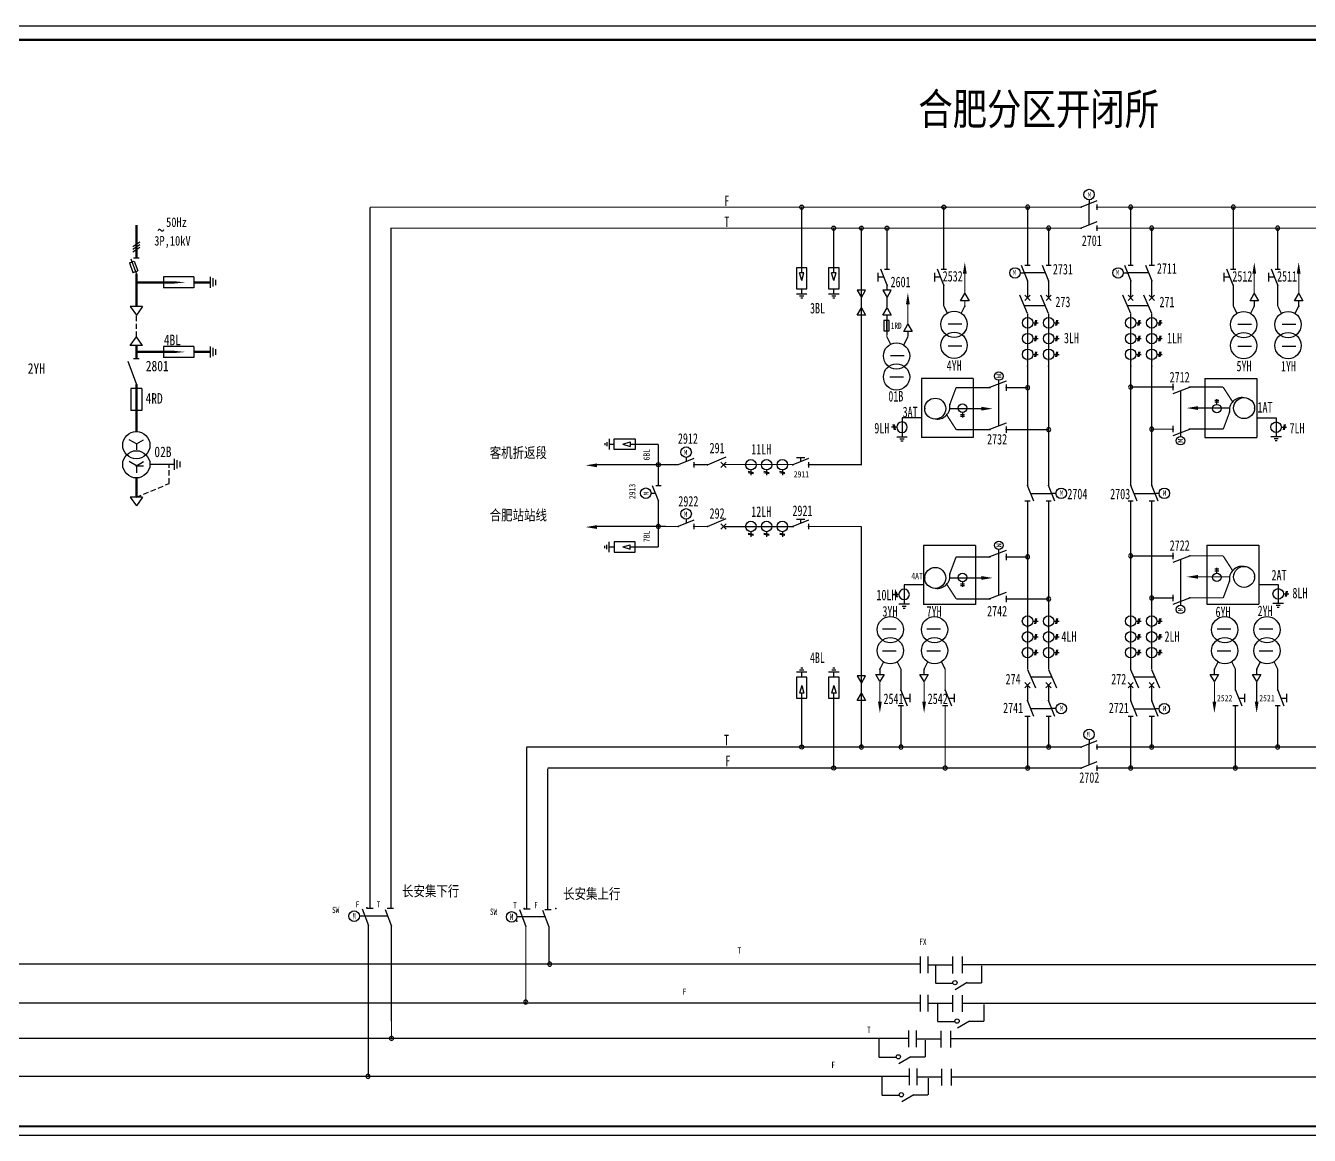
# Model space of a CAD drawing. Header units: millimetres. Extents: x 10667 to 23854, y -3427 to -2899.
# Drawn here: x 22697 to 23308, y -3427 to -2899 of the extents above; entities that cross this region are included whole.
import ezdxf
from ezdxf.enums import TextEntityAlignment as Align

# ---------------------------------------------------------------- set-up
doc = ezdxf.new("R2010")
doc.units = ezdxf.units.MM
doc.header["$LTSCALE"] = 10
doc.linetypes.add('DASHED', pattern=[11, 5, 0.5, 5, 0.5])
doc.linetypes.add('DASHED2', pattern=[0.375, 0.25, -0.125])
for name, color, linetype in [('3', 3, 'Continuous'), ('4', 1, 'Continuous'), ('BBLOCK', 2, 'DASHED'), ('BLOCK', 3, 'Continuous'), ('BOX', 7, 'Continuous'), ('DLINE', 1, 'Continuous'), ('PLINE', 1, 'Continuous'), ('TEXT', 2, 'Continuous'), ('设    备', 3, 'Continuous'), ('设备编号', 2, 'Continuous'), ('连 接 线', 1, 'Continuous')]:
    doc.layers.add(name, color=color, linetype=linetype)
doc.layers.add('5', color=5, linetype='Continuous', lineweight=50)
doc.styles.add('HZ', font='SimSun.ttf', dxfattribs={"width": 0.7})
doc.styles.add('JH1', font='NSimSun.ttf', dxfattribs={"width": 0.8})
doc.styles.add('ROMNAS', font='NSimSun.ttf', dxfattribs={"width": 0.7})

# ---------------------------------------------------------------- blocks, each defined once
blk = doc.blocks.new('$JT')
at = {"color": 3}
blk.add_lwpolyline([(0, 0, 1.8, 0, 0), (0, 5.41, 0, 0, 0)], format="xyseb", dxfattribs=at)
blk = doc.blocks.new('$$POINT', base_point=(176.43, 371.44))
blk.add_point((176.43, 371.44))
blk = doc.blocks.new('$$DD', base_point=(181.79, 368.35))
at = {"layer": 'BLOCK', "color": 2}
blk.add_circle((181.79, 368.35), 0.971, dxfattribs=at)
at = {"xscale": 1.428571, "yscale": 1.428571, "zscale": 1.428571}
for rotation in [270, 180, 90]:
    blk.add_blockref('$$POINT', (181.79, 368.35), dxfattribs=dict(at, rotation=rotation))
blk.add_blockref('$$POINT', (181.79, 368.35), dxfattribs=at)
blk = doc.blocks.new('$BLQX')
for p, q in [((-2.5, -10), (-2.5, 0)), ((-2.5, 0), (2.5, 0)), ((2.5, 0), (2.5, -10)), ((0, -6), (-1.08, -2.46)), ((-1.07, -2.5), (1.08, -2.5)), ((0, -6), (1.08, -2.46)), ((2.5, -10), (-2.5, -10)), ((-2.5, -12.5), (2.5, -12.5)), ((-1, -13.5), (1, -13.5)), ((-0.5, -14.5), (0.5, -14.5))]:
    blk.add_line(p, q)
at = {"layer": 'DLINE', "const_width": 0.6}
for points in [[(0, -2.5), (0, 0)], [(0, -10), (0, -12.5)]]:
    blk.add_lwpolyline(points, dxfattribs=at)
at = {"style": 'HZ', "width": 0.76}
blk.add_attdef('序号', (3.86, -10.33), '', height=4, dxfattribs=at)
at = {"style": 'HZ', "width": 0.76, "flags": 1}
for tag, p in [('符号', (3.73, -14.77)), ('名称', (3.73, -19.07)), ('规格', (3.73, -27.66)), ('型号', (3.73, -23.36)), ('单位', (3.73, -32.1)), ('数量', (3.99, -36.53))]:
    blk.add_attdef(tag, p, '', height=4, dxfattribs=at)
blk = doc.blocks.new('$$LHX')
for p, q in [((3.79, 1.25), (3.29, -1.25)), ((4.29, 1.25), (3.79, -1.25)), ((2.5, 0), (5, 0))]:
    blk.add_line(p, q)
blk.add_circle((0, 0), 2.5)
blk = doc.blocks.new('$55DGKXX')
for p, q in [((-2, -3.75), (-5, 3.75)), ((-3.5, 0), (6.5, 0)), ((8, -3.75), (5, 3.75)), ((8.5, 0), (6.5, 0)), ((-3.75, -3.75), (-6.25, -3.75)), ((6.25, -3.75), (3.75, -3.75))]:
    blk.add_line(p, q)
blk.add_circle((11, 0), 2.5)
for p in [(-5, 3.75), (5, 3.75), (-5, -3.75), (5, -3.75)]:
    blk.add_point(p)
at = {"style": 'HZ', "width": 0.76}
blk.add_attdef('序号', (-10.37, -3.77), '', height=4, dxfattribs=at)
at = {"style": 'HZ', "width": 0.76, "flags": 1}
for tag, p in [('符号', (-10.5, -8.21)), ('名称', (-10.5, -12.51)), ('规格', (-10.5, -21.1)), ('型号', (-10.5, -16.8)), ('单位', (-10.5, -25.54)), ('数量', (-10.24, -29.97))]:
    blk.add_attdef(tag, p, '', height=4, dxfattribs=at)
at = {"layer": 'TEXT', "style": 'HZ', "width": 0.76}
blk.add_text('M', height=2.5, dxfattribs=at).set_placement((10.37, -1.12))
blk = doc.blocks.new('$ZOBYQX')
blk.add_circle((0, 0), 5)
blk.add_arc((-1, 1), 6, 350.53768, 99.46232)
for p in [(-1.99, 6.92), (0, -5)]:
    blk.add_point(p)
at = {"style": 'HZ', "width": 0.76}
blk.add_attdef('序号', (5.33, -2.35), '', height=4, dxfattribs=at)
at = {"style": 'HZ', "width": 0.76, "flags": 1}
for tag, p in [('符号', (5.21, -6.8)), ('名称', (5.21, -11.09)), ('型号', (5.21, -15.39)), ('规格', (5.21, -19.68)), ('单位', (5.21, -24.12)), ('数量', (5.46, -28.55))]:
    blk.add_attdef(tag, p, '', height=4, dxfattribs=at)
blk = doc.blocks.new('$RDQX')
for p, q in [((-1.25, 2.5), (1.25, 2.5)), ((-1.25, -2.5), (-1.25, 2.5)), ((1.25, 2.5), (1.25, -2.5)), ((1.25, -2.5), (-1.25, -2.5))]:
    blk.add_line(p, q)
at = {"layer": 'DLINE', "const_width": 0.6}
blk.add_lwpolyline([(0, 2.5), (0, -2.5)], dxfattribs=at)
at = {"layer": 'DLINE'}
for p in [(0, 2.5), (0, -2.5)]:
    blk.add_point(p, dxfattribs=at)
at = {"style": 'HZ', "width": 0.76}
blk.add_attdef('序号', (1.71, -2.68), '', height=4, dxfattribs=at)
at = {"style": 'HZ', "width": 0.76, "flags": 1}
for tag, p in [('符号', (1.59, -7.12)), ('名称', (1.59, -11.42)), ('型号', (1.59, -15.71)), ('规格', (1.59, -20.01)), ('单位', (1.59, -24.45)), ('数量', (1.84, -28.88))]:
    blk.add_attdef(tag, p, '', height=4, dxfattribs=at)

msp = doc.modelspace()

# ---------------------------------------------------------------- linework, layer by layer
for p, q in [((22747.81, -3003.86), (22751.01, -3001.62)), ((22747.81, -3005.16), (22751.01, -3002.92)), ((22747.81, -3006.46), (22751.01, -3004.22)), ((22746.15, -3011.65), (22748.44, -3010.81)), ((22746.74, -3009.71), (22749.41, -3017.04)), ((22748.11, -3009.24), (22750.71, -3009.24)), ((22748.44, -3010.81), (22750.11, -3015.4)), ((22746.15, -3011.65), (22747.82, -3016.24)), ((22747.82, -3016.24), (22750.11, -3015.4)), ((23102.36, -3020.46), (23102.36, -3016.46)), ((23106.61, -3022.21), (23103.61, -3014.71)), ((23105.36, -3014.71), (23107.86, -3014.71)), ((23129.37, -3020.46), (23129.37, -3016.46)), ((23133.62, -3022.21), (23130.62, -3014.71)), ((23132.37, -3014.71), (23134.87, -3014.71)), ((23170.01, -3016.43), (23172.01, -3016.43)), ((23170.51, -3012.68), (23173.51, -3020.18)), ((23182.01, -3016.43), (23172.01, -3016.43)), ((23172.26, -3012.68), (23174.76, -3012.68)), ((23180.51, -3012.68), (23183.51, -3020.18)), ((23182.26, -3012.68), (23184.76, -3012.68)), ((23219.06, -3016.43), (23221.06, -3016.43)), ((23219.56, -3012.68), (23222.56, -3020.18)), ((23231.06, -3016.43), (23221.06, -3016.43)), ((23221.31, -3012.68), (23223.81, -3012.68)), ((23229.56, -3012.68), (23232.56, -3020.18)), ((23231.31, -3012.68), (23233.81, -3012.68)), ((23267.11, -3020.46), (23267.11, -3016.46)), ((23271.36, -3022.21), (23268.36, -3014.71)), ((23270.11, -3014.71), (23272.61, -3014.71)), ((23288.24, -3020.46), (23288.24, -3016.46)), ((23292.5, -3022.21), (23289.5, -3014.71)), ((23291.25, -3014.71), (23293.75, -3014.71)), ((22776.71, -3018.34), (22762.41, -3018.34)), ((22762.41, -3018.34), (22762.41, -3023.54)), ((22776.71, -3018.34), (22776.71, -3023.54)), ((22784.51, -3018.34), (22784.51, -3023.54)), ((22785.81, -3018.99), (22785.81, -3022.89)), ((22787.11, -3019.64), (22787.11, -3022.24)), ((23105.11, -3018.46), (23102.36, -3018.46)), ((23132.12, -3018.46), (23129.37, -3018.46)), ((23269.86, -3018.46), (23267.11, -3018.46)), ((23291, -3018.46), (23288.24, -3018.46)), ((22776.71, -3023.54), (22762.41, -3023.54)), ((23173.51, -3035.74), (23169.76, -3026.99)), ((23172.26, -3026.99), (23174.76, -3029.49)), ((23174.76, -3026.99), (23172.26, -3029.49)), ((23183.51, -3035.74), (23179.76, -3026.99)), ((23184.76, -3026.99), (23182.26, -3029.49)), ((23182.26, -3026.99), (23184.76, -3029.49)), ((23222.56, -3035.74), (23218.81, -3026.99)), ((23223.81, -3026.99), (23221.31, -3029.49)), ((23221.31, -3026.99), (23223.81, -3029.49)), ((23232.56, -3035.74), (23228.81, -3026.99)), ((23231.31, -3026.99), (23233.81, -3029.49)), ((23233.81, -3026.99), (23231.31, -3029.49)), ((22752.32, -3032.36), (22746.5, -3032.36)), ((22746.5, -3032.36), (22749.41, -3036.52)), ((22752.32, -3032.36), (22749.41, -3036.52)), ((22746.5, -3050.99), (22749.41, -3046.83)), ((22752.32, -3050.99), (22749.41, -3046.83)), ((22752.32, -3050.99), (22746.5, -3050.99)), ((22762.41, -3051.44), (22762.41, -3056.64)), ((22776.71, -3051.44), (22762.41, -3051.44)), ((22776.71, -3051.44), (22776.71, -3056.64)), ((22784.51, -3051.44), (22784.51, -3056.64)), ((22785.81, -3052.09), (22785.81, -3055.99)), ((22787.11, -3052.74), (22787.11, -3055.34)), ((22745.4, -3058.46), (22749.41, -3069.48)), ((22748.11, -3057.09), (22750.71, -3057.09)), ((22776.71, -3056.64), (22762.41, -3056.64)), ((22746.81, -3071.49), (22746.81, -3081.89)), ((22752.01, -3071.49), (22746.81, -3071.49)), ((22752.01, -3071.49), (22752.01, -3081.89)), ((23262.53, -3076.97), (23264.53, -3076.97)), ((23264.53, -3077.97), (23262.53, -3077.97)), ((23263.59, -3079.03), (23263.59, -3076.51)), ((22752.01, -3081.89), (22746.81, -3081.89)), ((23141.54, -3083.8), (23143.54, -3083.8)), ((23142.48, -3082.74), (23142.48, -3085.26)), ((23143.54, -3084.8), (23141.54, -3084.8)), ((22749.41, -3097.77), (22746.03, -3095.82)), ((22749.41, -3097.77), (22752.79, -3095.82)), ((23111.24, -3094.38), (23116.24, -3094.38)), ((23112.74, -3095.38), (23114.74, -3095.38)), ((23113.24, -3096.38), (23114.24, -3096.38)), ((23294.25, -3094.38), (23289.25, -3094.38)), ((23292.75, -3095.38), (23290.75, -3095.38)), ((23292.25, -3096.38), (23291.25, -3096.38)), ((22749.41, -3097.77), (22749.41, -3100.58)), ((22749.41, -3108.17), (22746.03, -3106.22)), ((22749.41, -3108.17), (22752.79, -3106.22)), ((22749.41, -3108.17), (22749.41, -3111.54)), ((22749.41, -3108.17), (22752.78, -3108.17)), ((22767.61, -3107.52), (22755.91, -3107.52)), ((22767.61, -3110.12), (22767.61, -3104.92)), ((22768.91, -3109.47), (22768.91, -3105.57)), ((22770.21, -3108.82), (22770.21, -3106.22)), ((23014.76, -3104.71), (23007.26, -3107.71)), ((23011.01, -3104.21), (23011.01, -3106.21)), ((23014.76, -3106.46), (23014.76, -3108.96)), ((23021.25, -3107.71), (23030, -3103.96)), ((23030, -3108.96), (23027.5, -3106.46)), ((23030, -3106.46), (23027.5, -3108.96)), ((23069.31, -3104.71), (23061.81, -3107.71)), ((23069.31, -3106.46), (23069.31, -3108.96)), ((22994.84, -3117.53), (22997.84, -3125.03)), ((22996.59, -3117.53), (22999.09, -3117.53)), ((22746.5, -3123.12), (22749.41, -3127.28)), ((22752.32, -3123.12), (22746.5, -3123.12)), ((22752.32, -3123.12), (22749.41, -3127.28)), ((22994.34, -3121.28), (22996.34, -3121.28)), ((23021.25, -3137.09), (23030, -3133.34)), ((23014.76, -3134.09), (23007.26, -3137.09)), ((23011.01, -3133.59), (23011.01, -3135.59)), ((23014.76, -3135.84), (23014.76, -3138.34)), ((23030, -3135.84), (23027.5, -3138.34)), ((23030, -3138.34), (23027.5, -3135.84)), ((23069.31, -3134.09), (23061.81, -3137.09)), ((23069.31, -3135.84), (23069.31, -3138.34)), ((23262.53, -3157.29), (23264.53, -3157.29)), ((23263.59, -3159.35), (23263.59, -3156.83)), ((23142.48, -3163.3), (23142.48, -3165.82)), ((23264.53, -3158.29), (23262.53, -3158.29)), ((23141.54, -3164.36), (23143.54, -3164.36)), ((23143.54, -3165.36), (23141.54, -3165.36)), ((23112.24, -3173.94), (23117.24, -3173.94)), ((23113.74, -3174.94), (23115.74, -3174.94)), ((23114.24, -3175.94), (23115.24, -3175.94)), ((23295.25, -3173.7), (23290.25, -3173.7)), ((23293.75, -3174.7), (23291.75, -3174.7)), ((23293.25, -3175.7), (23292.25, -3175.7)), ((23173.49, -3205.08), (23177.24, -3213.83)), ((23183.49, -3205.08), (23187.24, -3213.83)), ((23222.53, -3205.1), (23226.28, -3213.85)), ((23232.53, -3205.1), (23236.28, -3213.85)), ((23174.74, -3213.83), (23172.24, -3211.33)), ((23172.24, -3213.83), (23174.74, -3211.33)), ((23182.24, -3213.83), (23184.74, -3211.33)), ((23184.74, -3213.83), (23182.24, -3211.33)), ((23221.28, -3213.85), (23223.78, -3211.35)), ((23223.78, -3213.85), (23221.28, -3211.35)), ((23233.78, -3213.85), (23231.28, -3211.35)), ((23231.28, -3213.85), (23233.78, -3211.35)), ((23113.22, -3214.97), (23116.22, -3222.47)), ((23114.72, -3218.72), (23117.48, -3218.72)), ((23117.48, -3216.72), (23117.48, -3220.72)), ((23134.26, -3214.97), (23137.26, -3222.47)), ((23135.76, -3218.72), (23138.51, -3218.72)), ((23138.51, -3216.72), (23138.51, -3220.72)), ((23272.39, -3214.97), (23275.39, -3222.47)), ((23273.89, -3218.72), (23276.65, -3218.72)), ((23276.65, -3216.72), (23276.65, -3220.72)), ((23292.5, -3214.97), (23295.5, -3222.47)), ((23294, -3218.72), (23296.75, -3218.72)), ((23296.75, -3216.72), (23296.75, -3220.72)), ((23114.47, -3222.47), (23111.97, -3222.47)), ((23135.51, -3222.47), (23133.01, -3222.47)), ((23273.64, -3222.47), (23271.14, -3222.47)), ((23293.75, -3222.47), (23291.25, -3222.47))]:
    msp.add_line(p, q)
at = {"color": 5, "linetype": 'DASHED2'}
msp.add_line((22749.41, -3046.83), (22749.41, -3036.52), dxfattribs=at)
at = {"color": 3}
for p, q in [((23159.82, -3089.32), (23159.82, -3067.5)), ((23246.24, -3072.46), (23246.24, -3094.27)), ((23159.82, -3169.87), (23159.82, -3148.06)), ((23246.24, -3152.77), (23246.24, -3174.58))]:
    msp.add_line(p, q, dxfattribs=at)
at = {"color": 7, "linetype": 'DASHED2'}
for p, q in [((22765.01, -3116.62), (22765.01, -3107.52)), ((22749.41, -3123.12), (22765.01, -3116.62))]:
    msp.add_line(p, q, dxfattribs=at)
for points in [[(22749.41, -3000.14, 0, 1.04, 0), (22749.41, -2996.24, 1.04, 1.04, 0)], [(22772.81, -3020.94, 0, 1.04, 0), (22767.61, -3020.94, 1.04, 1.04, 0)], [(22772.81, -3054.04, 0, 1.04, 0), (22767.61, -3054.04, 1.04, 1.04, 0)]]:
    msp.add_lwpolyline(points, format="xyseb")
at = {"const_width": 0.52}
for points in [[(22749.67, -3020.94, 1), (22749.15, -3020.94, 1)], [(22749.67, -3054.04, 1), (22749.15, -3054.04, 1)], [(22749.15, -3108.17, 1), (22749.67, -3108.17, 1)]]:
    msp.add_lwpolyline(points, format="xyb", close=True, dxfattribs=at)
at = {"color": 1, "const_width": 0.6}
for points in [[(23136.47, -3079.03), (23139.47, -3071.03)], [(23271.07, -3077.79), (23266.54, -3070.77)], [(23135, -3083.98), (23139.52, -3091)], [(23151.45, -3081.03), (23136.3, -3081.03)], [(23254.61, -3080.74), (23269.77, -3080.74)], [(23269.6, -3082.74), (23266.6, -3090.74)], [(23136.47, -3159.59), (23139.47, -3151.59)], [(23271.07, -3158.11), (23266.54, -3151.09)], [(23151.45, -3161.59), (23136.3, -3161.59)], [(23254.61, -3161.06), (23269.77, -3161.06)], [(23269.6, -3163.06), (23266.6, -3171.06)], [(23135, -3164.54), (23139.52, -3171.56)]]:
    msp.add_lwpolyline(points, dxfattribs=at)
at = {"color": 7}
for points in [[(23151.45, -3081.03, 1.8, 0, 0), (23156.86, -3081.03, 0, 0, 0)], [(23254.61, -3080.74, 1.8, 0, 0), (23249.2, -3080.74, 0, 0, 0)], [(23151.45, -3161.59, 1.8, 0, 0), (23156.86, -3161.59, 0, 0, 0)], [(23254.61, -3161.06, 1.8, 0, 0), (23249.2, -3161.06, 0, 0, 0)]]:
    msp.add_lwpolyline(points, format="xyseb", dxfattribs=at)
for centre, radius in [((23167.51, -3016.43), 2.5), ((23216.56, -3016.43), 2.5), ((23142.54, -3080.8), 2), ((23263.53, -3080.97), 2), ((22749.41, -3098.42), 6.5), ((22749.41, -3107.52), 6.5), ((23011.01, -3101.71), 2.5), ((22991.84, -3121.28), 2.5), ((23011.01, -3131.09), 2.5), ((23142.54, -3161.36), 2), ((23263.53, -3161.29), 2)]:
    msp.add_circle(centre, radius)
for p in [(23106.61, -3014.71), (23133.62, -3014.71), (23173.51, -3012.68), (23183.51, -3012.68), (23222.56, -3012.68), (23232.56, -3012.68), (23271.36, -3014.71), (23292.5, -3014.71), (23106.61, -3022.21), (23133.62, -3022.21), (23173.51, -3020.18), (23183.51, -3020.18), (23222.56, -3020.18), (23232.56, -3020.18), (23271.36, -3022.21), (23292.5, -3022.21), (23173.51, -3058.24), (23183.51, -3058.24), (23222.56, -3058.24), (23232.56, -3058.24), (23173.51, -3060.74), (23183.51, -3060.74), (23222.56, -3060.74), (23232.56, -3060.74), (23014.76, -3107.71), (23021.25, -3107.71), (23028.75, -3107.71), (23061.81, -3107.71), (23069.31, -3107.71), (22997.84, -3117.53), (23007.26, -3137.09), (23014.76, -3137.09), (23021.25, -3137.09), (23028.75, -3137.09), (23061.81, -3137.09), (23069.31, -3137.09), (23173.49, -3185.08), (23183.49, -3185.08), (23222.53, -3185.1), (23232.53, -3185.1), (23173.49, -3192.58), (23183.49, -3192.58), (23222.53, -3192.6), (23232.53, -3192.6), (23113.22, -3214.97), (23134.26, -3214.97), (23272.39, -3214.97), (23292.5, -3214.97), (23113.22, -3222.47), (23134.26, -3222.47), (23272.39, -3222.47), (23292.5, -3222.47)]:
    msp.add_point(p)
at = {"color": 4}
for p in [(23155.32, -3071), (23163.32, -3071), (23242.74, -3070.77), (23250.74, -3070.77), (23155.32, -3091), (23163.32, -3091), (23242.74, -3090.77), (23155.32, -3151.56), (23163.32, -3151.56), (23242.74, -3151.08), (23250.74, -3151.08), (23155.32, -3171.56), (23163.32, -3171.56), (23242.74, -3171.08), (23250.74, -3171.08)]:
    msp.add_point(p, dxfattribs=at)
at = {"layer": '4', "color": 5}
for p, q in [((22598.15, -3345.15), (22913.24, -3345.15)), ((22807.34, -3345.16), (23122.43, -3345.16)), ((22602.6, -3363.76), (22907.99, -3363.76)), ((22811.79, -3363.76), (23122.31, -3363.76)), ((21861.12, -3380.62), (22947.45, -3380.62)), ((22843.69, -3380.64), (23116.55, -3380.64)), ((22600.76, -3398.71), (22907.75, -3398.71)), ((22809.95, -3398.71), (23116.94, -3398.71))]:
    msp.add_line(p, q, dxfattribs=at)
at = {"layer": '4', "color": 3}
for p, q in [((23122.43, -3341.75), (23122.43, -3349.67)), ((23126.09, -3341.72), (23126.09, -3349.63)), ((23126.09, -3345.66), (23137.57, -3345.66)), ((23129.61, -3345.87), (23129.61, -3354.28)), ((23137.81, -3341.77), (23137.81, -3349.78)), ((23142.41, -3341.79), (23142.41, -3349.71)), ((23151.61, -3346.23), (23151.61, -3354.22)), ((23129.61, -3354.36), (23137.9, -3354.36)), ((23144.79, -3354.16), (23139.1, -3357.57)), ((23144.77, -3354.23), (23151.6, -3354.23)), ((23122.39, -3360.04), (23122.39, -3367.96)), ((23126.05, -3360.01), (23126.05, -3367.93)), ((23126.05, -3363.95), (23137.53, -3363.95)), ((23130.66, -3364.16), (23130.66, -3372.57)), ((23137.77, -3360.06), (23137.77, -3368.07)), ((23142.37, -3360.09), (23142.37, -3368.01)), ((23152.66, -3364.52), (23152.66, -3372.52)), ((23116.76, -3377.02), (23116.76, -3384.94)), ((23120.43, -3376.99), (23120.43, -3384.91)), ((23130.66, -3372.65), (23138.95, -3372.65)), ((23132.14, -3377.05), (23132.14, -3385.06)), ((23136.75, -3377.07), (23136.75, -3384.99)), ((23145.84, -3372.45), (23140.14, -3375.86)), ((23145.81, -3372.52), (23152.65, -3372.52)), ((23102.72, -3381.15), (23102.72, -3389.55)), ((23120.43, -3380.94), (23131.9, -3380.94)), ((23124.72, -3381.51), (23124.72, -3389.5)), ((23102.72, -3389.64), (23111.01, -3389.64)), ((23117.9, -3389.43), (23112.21, -3392.85)), ((23117.87, -3389.51), (23124.71, -3389.51)), ((23117.2, -3395.1), (23117.2, -3403.02)), ((23120.86, -3395.07), (23120.86, -3402.99)), ((23132.57, -3395.12), (23132.57, -3403.13)), ((23137.18, -3395.15), (23137.18, -3403.07)), ((23104.11, -3399.22), (23104.11, -3407.63)), ((23120.86, -3399.01), (23132.34, -3399.01)), ((23126.11, -3399.58), (23126.11, -3407.58)), ((23104.11, -3407.71), (23112.4, -3407.71)), ((23119.29, -3407.51), (23113.6, -3410.92)), ((23119.26, -3407.58), (23126.1, -3407.58))]:
    msp.add_line(p, q, dxfattribs=at)
at = {"layer": '4', "color": 2}
msp.add_lwpolyline([(10666.54, -2898.77), (23853.86, -2898.77), (23853.86, -3426.84), (10666.54, -3426.84)], close=True, dxfattribs=at)
at = {"layer": '5'}
for p, q in [((22749.41, -3009.24), (22749.41, -2993.64)), ((22749.41, -3032.36), (22749.41, -3017.04)), ((22767.61, -3020.94), (22749.41, -3020.94)), ((22784.51, -3020.94), (22776.71, -3020.94)), ((22749.41, -3057.09), (22749.41, -3050.99)), ((22767.61, -3054.04), (22749.41, -3054.04)), ((22784.51, -3054.04), (22776.71, -3054.04)), ((22749.41, -3091.92), (22749.41, -3069.48)), ((22749.41, -3123.12), (22749.41, -3114.02))]:
    msp.add_line(p, q, dxfattribs=at)
at = {"layer": 'BBLOCK', "linetype": 'Continuous'}
for p, q in [((23171.9, -3031.99), (23181.9, -3031.99)), ((23220.95, -3031.99), (23230.95, -3031.99)), ((23185.1, -3208.83), (23175.1, -3208.83)), ((23234.13, -3208.85), (23224.13, -3208.85))]:
    msp.add_line(p, q, dxfattribs=at)
at = {"layer": 'BLOCK'}
for p, q in [((23206.49, -2982.13), (23198.99, -2985.13)), ((23202.74, -2981.63), (23202.74, -2983.63)), ((23202.74, -2993.63), (23202.74, -2983.63)), ((23206.49, -2983.88), (23206.49, -2986.38)), ((23206.49, -2992.13), (23198.99, -2995.13)), ((23206.49, -2993.88), (23206.49, -2996.38)), ((23135.66, -3040.65), (23142.16, -3040.65)), ((23273.46, -3040.82), (23279.96, -3040.82)), ((23294.6, -3040.82), (23301.1, -3040.82)), ((23135.66, -3051.15), (23142.16, -3051.15)), ((23273.46, -3051.32), (23279.96, -3051.32)), ((23294.6, -3051.32), (23301.1, -3051.32)), ((23108.29, -3055.75), (23114.79, -3055.75)), ((23107.89, -3065.95), (23114.39, -3065.95)), ((23163.32, -3068), (23155.32, -3071)), ((23163.32, -3069.5), (23163.32, -3072.5)), ((23242.74, -3072.27), (23242.74, -3069.27)), ((23242.74, -3073.77), (23250.74, -3070.77)), ((23163.32, -3088), (23155.32, -3091)), ((23163.32, -3089.5), (23163.32, -3092.5)), ((23242.74, -3092.27), (23242.74, -3089.27)), ((23242.74, -3093.77), (23250.74, -3090.77)), ((23163.32, -3148.56), (23155.32, -3151.56)), ((23163.32, -3150.06), (23163.32, -3153.06)), ((23242.74, -3152.58), (23242.74, -3149.58)), ((23242.74, -3154.08), (23250.74, -3151.08)), ((23163.32, -3168.56), (23155.32, -3171.56)), ((23242.74, -3172.58), (23242.74, -3169.58)), ((23163.32, -3170.06), (23163.32, -3173.06)), ((23242.74, -3174.08), (23250.74, -3171.08)), ((23111.03, -3185.89), (23104.53, -3185.89)), ((23132.07, -3185.89), (23125.57, -3185.89)), ((23270.15, -3185.91), (23263.65, -3185.91)), ((23290.25, -3185.91), (23283.75, -3185.91)), ((23111.03, -3196.39), (23104.53, -3196.39)), ((23132.07, -3196.39), (23125.57, -3196.39)), ((23270.15, -3196.41), (23263.65, -3196.41)), ((23290.25, -3196.41), (23283.75, -3196.41)), ((23206.49, -3239.05), (23198.99, -3242.05)), ((23202.74, -3238.55), (23202.74, -3240.55)), ((23202.74, -3250.55), (23202.74, -3240.55)), ((23206.49, -3240.8), (23206.49, -3243.3)), ((23206.49, -3249.05), (23198.99, -3252.05)), ((23206.49, -3250.8), (23206.49, -3253.3))]:
    msp.add_line(p, q, dxfattribs=at)
at = {"layer": 'BLOCK', "linetype": 'DASHED'}
for p, q in [((23147.65, -3066.63), (23122.99, -3066.63)), ((23122.99, -3066.63), (23122.99, -3094.67)), ((23147.65, -3066.63), (23147.65, -3094.67)), ((23257.83, -3066.63), (23282.5, -3066.63)), ((23257.83, -3066.63), (23257.83, -3094.67)), ((23282.5, -3066.63), (23282.5, -3094.67)), ((23147.65, -3094.67), (23122.99, -3094.67)), ((23257.83, -3094.67), (23282.5, -3094.67)), ((23148.65, -3146.19), (23123.99, -3146.19)), ((23123.99, -3146.19), (23123.99, -3174.23)), ((23148.65, -3146.19), (23148.65, -3174.23)), ((23258.83, -3145.95), (23283.5, -3145.95)), ((23258.83, -3145.95), (23258.83, -3173.99)), ((23283.5, -3145.95), (23283.5, -3173.99)), ((23148.65, -3174.23), (23123.99, -3174.23)), ((23258.83, -3173.99), (23283.5, -3173.99))]:
    msp.add_line(p, q, dxfattribs=at)
at = {"layer": 'BLOCK', "color": 5}
for p, q in [((23113.74, -3085.37), (23113.74, -3094.38)), ((23115.93, -3085.37), (23113.74, -3085.37)), ((23122.99, -3085.37), (23115.93, -3085.37)), ((23282.5, -3085.37), (23289.56, -3085.37)), ((23289.56, -3085.37), (23291.75, -3085.37)), ((23291.75, -3085.37), (23291.75, -3094.38)), ((23116.93, -3164.93), (23114.74, -3164.93)), ((23114.74, -3164.93), (23114.74, -3173.94)), ((23123.99, -3164.93), (23116.93, -3164.93)), ((23283.5, -3164.68), (23290.56, -3164.68)), ((23290.56, -3164.68), (23292.75, -3164.68)), ((23292.75, -3164.68), (23292.75, -3173.7))]:
    msp.add_line(p, q, dxfattribs=at)
at = {"layer": 'BLOCK'}
for centre, radius in [((23202.74, -2979.13), 2.5), ((23138.51, -3040.85), 6.25), ((23276.31, -3041.02), 6.25), ((23297.44, -3041.02), 6.25), ((23138.51, -3050.85), 6.25), ((23276.31, -3051.02), 6.25), ((23297.44, -3051.02), 6.25), ((23111.14, -3055.95), 6.25), ((23111.14, -3065.95), 6.25), ((23159.82, -3065.5), 2), ((23246.24, -3096.27), 2), ((23159.82, -3146.06), 2), ((23246.24, -3176.58), 2), ((23108.18, -3186.19), 6.25), ((23129.22, -3186.19), 6.25), ((23267.3, -3186.21), 6.25), ((23287.41, -3186.21), 6.25), ((23108.18, -3196.19), 6.25), ((23129.22, -3196.19), 6.25), ((23267.3, -3196.21), 6.25), ((23287.41, -3196.21), 6.25), ((23202.74, -3236.05), 2.5)]:
    msp.add_circle(centre, radius, dxfattribs=at)
at = {"layer": 'BLOCK', "color": 3}
for centre in [(23138.91, -3354.18), (23139.95, -3372.47), (23112.01, -3389.46), (23113.4, -3407.53)]:
    msp.add_circle(centre, 1, dxfattribs=at)
at = {"layer": 'BLOCK'}
for p in [(23198.99, -2985.13), (23206.49, -2985.13), (23198.99, -2995.13), (23206.49, -2995.13), (23198.99, -3242.05), (23206.49, -3242.05), (23198.99, -3252.05), (23206.49, -3252.05)]:
    msp.add_point(p, dxfattribs=at)
at = {"layer": 'BOX', "const_width": 1.05}
msp.add_lwpolyline([(10677.66, -2905.48), (23845.41, -2905.48), (23845.41, -3422.56), (10677.66, -3422.56)], close=True, dxfattribs=at)
at = {"layer": 'DLINE', "const_width": 0.6}
for points in [[(22860.55, -2985.25), (22860.55, -3318.66)], [(23198.99, -2985.13), (22860.6, -2985.13)], [(23066.02, -3013.96), (23066.02, -2985.13)], [(23133.62, -3014.71), (23133.62, -2985.13)], [(23173.51, -3012.68), (23173.51, -2985.13)], [(23250.59, -2985.13), (23206.49, -2985.13)], [(23222.56, -3012.68), (23222.56, -2985.13)], [(23528.38, -2985.13), (23250.59, -2985.13)], [(23271.36, -3014.71), (23271.36, -2985.13)], [(22870.55, -3249.04), (22870.55, -2994.94)], [(22870.64, -2995.13), (23154.48, -2995.13)], [(23081.27, -3013.96), (23081.27, -2995.13)], [(23106.61, -3014.71), (23106.61, -2995.13)], [(23154.48, -2995.13), (23198.99, -2995.13)], [(23183.51, -3012.68), (23183.51, -2995.13)], [(23206.49, -2995.13), (23232.56, -2995.13)], [(23250.59, -2995.13), (23232.52, -2995.13)], [(23232.56, -3012.68), (23232.56, -2995.13)], [(23518.44, -2995.13), (23250.59, -2995.13)], [(23292.5, -3014.71), (23292.5, -2995.13)], [(23133.62, -3032.21), (23133.62, -3022.21)], [(23173.51, -3028.24), (23173.51, -3020.18)], [(23183.51, -3020.18), (23183.51, -3028.24)], [(23222.56, -3028.24), (23222.56, -3020.18)], [(23232.56, -3020.18), (23232.56, -3028.24)], [(23271.36, -3032.21), (23271.36, -3022.21)], [(23292.5, -3032.21), (23292.5, -3022.21)], [(23173.51, -3035.74), (23173.51, -3117.59)], [(23183.51, -3035.74), (23183.51, -3117.59)], [(23222.56, -3035.74), (23222.56, -3117.59)], [(23232.56, -3035.74), (23232.56, -3117.59)], [(23106.53, -3046.79), (23106.61, -3036.48)], [(23155.87, -3071.03), (23139.47, -3071.03)], [(23143.67, -3071.03), (23139.63, -3071.03)], [(23163.32, -3071), (23173.51, -3071)], [(23242.74, -3070.77), (23222.56, -3070.77)], [(23250.2, -3070.74), (23263.1, -3070.74)], [(23262.4, -3070.74), (23266.44, -3070.74)], [(23242.74, -3090.77), (23232.56, -3090.77)], [(23250.2, -3090.74), (23266.6, -3090.74)], [(23262.4, -3090.74), (23266.44, -3090.74)], [(23143.67, -3091.03), (23139.63, -3091.03)], [(23155.87, -3091.03), (23142.97, -3091.03)], [(23163.32, -3091), (23183.51, -3091)], [(22986.84, -3097.94), (22997.84, -3097.94)], [(22997.84, -3107.7), (22997.84, -3097.94)], [(23007.26, -3107.71), (22967.49, -3107.67)], [(22997.84, -3107.7), (22997.84, -3117.53)], [(23021.25, -3107.71), (23014.76, -3107.71)], [(23062.13, -3107.61), (23029.23, -3107.61)], [(22997.84, -3125.03), (22997.82, -3137.08)], [(23173.51, -3125.09), (23173.51, -3205.12)], [(23183.51, -3125.09), (23183.51, -3205.12)], [(23222.56, -3125.09), (23222.56, -3205.18)], [(23232.56, -3125.09), (23232.53, -3205.11)], [(23007.26, -3137.09), (22967.49, -3137.06)], [(22997.82, -3137.08), (22997.82, -3146.85)], [(23021.25, -3137.09), (23014.76, -3137.09)], [(23062.33, -3137.16), (23029.42, -3137.16)], [(22986.83, -3146.85), (22997.82, -3146.85)], [(23155.87, -3151.59), (23139.47, -3151.59)], [(23143.67, -3151.59), (23139.63, -3151.59)], [(23163.32, -3151.56), (23173.51, -3151.56)], [(23242.74, -3151.08), (23222.56, -3151.08)], [(23250.2, -3151.06), (23263.1, -3151.06)], [(23262.4, -3151.06), (23266.44, -3151.06)], [(23143.67, -3171.59), (23139.63, -3171.59)], [(23155.87, -3171.59), (23142.97, -3171.59)], [(23163.32, -3171.56), (23183.51, -3171.56)], [(23242.74, -3171.08), (23232.56, -3171.08)], [(23250.2, -3171.06), (23266.6, -3171.06)], [(23262.4, -3171.06), (23266.44, -3171.06)], [(22870.55, -3318.76), (22870.55, -3204.33)], [(23113.22, -3204.97), (23113.22, -3214.97)], [(23134.26, -3204.97), (23134.26, -3214.97)], [(23272.39, -3204.97), (23272.39, -3214.97)], [(23292.5, -3204.97), (23292.5, -3214.97)], [(23173.51, -3212.56), (23173.51, -3219.98)], [(23183.51, -3212.56), (23183.51, -3219.98)], [(23222.56, -3212.56), (23222.56, -3220.09)], [(23232.53, -3212.59), (23232.53, -3220)], [(23066.02, -3218.81), (23066.02, -3242.05)], [(23081.27, -3218.81), (23081.27, -3252.05)], [(23113.22, -3222.47), (23113.22, -3242.05)], [(23134.26, -3222.47), (23134.26, -3252.05)], [(23272.39, -3222.47), (23272.39, -3252.05)], [(23292.5, -3222.47), (23292.5, -3242.05)], [(23173.51, -3227.48), (23173.51, -3252.05)], [(23183.51, -3227.48), (23183.51, -3242.05)], [(23222.56, -3227.5), (23222.56, -3252.05)], [(23232.52, -3227.5), (23232.52, -3242.05)], [(22935.04, -3242.05), (23104.57, -3242.05)], [(22935.12, -3242.14), (22935.12, -3319.03)], [(23104.57, -3242.05), (23198.99, -3242.05)], [(23206.49, -3242.05), (23232.56, -3242.05)], [(23250.59, -3242.05), (23232.52, -3242.05)], [(23461.82, -3242.05), (23250.59, -3242.05)], [(22945.12, -3319.25), (22945.12, -3252.36)], [(22945.15, -3252.05), (23198.99, -3252.05)], [(23250.59, -3252.05), (23206.49, -3252.05)], [(23451.34, -3252.05), (23250.59, -3252.05)]]:
    msp.add_lwpolyline(points, dxfattribs=at)
at = {"layer": 'DLINE', "color": 6, "const_width": 0.6}
for points in [[(23069.31, -3107.71), (23094.44, -3107.71), (23094.44, -2995.13)], [(23069.31, -3137.09), (23094.44, -3137.09)], [(23094.44, -3242.05), (23094.44, -3137.09)]]:
    msp.add_lwpolyline(points, dxfattribs=at)
at = {"layer": 'PLINE'}
for p, q in [((23142.48, -3345.56), (23562.12, -3345.56)), ((23142.41, -3363.94), (23561.47, -3363.94)), ((23136.62, -3380.8), (23563.42, -3380.8)), ((23137.03, -3398.95), (23564.72, -3398.95))]:
    msp.add_line(p, q, dxfattribs=at)
at = {"layer": 'PLINE', "const_width": 0.6}
for points in [[(22859.81, -3326.92), (22859.83, -3399.14)], [(22870.79, -3327.28), (22870.81, -3380.8)], [(22934.74, -3327.27), (22934.76, -3363.69)], [(22945.72, -3327.63), (22945.74, -3345.11)]]:
    msp.add_lwpolyline(points, dxfattribs=at)
at = {"layer": 'TEXT', "color": 3}
for p, q in [((23067.56, -3104.4), (23063.56, -3104.4)), ((23065.56, -3106.21), (23065.56, -3104.4)), ((23067.56, -3133.78), (23063.56, -3133.78)), ((23065.56, -3135.59), (23065.56, -3133.78))]:
    msp.add_line(p, q, dxfattribs=at)
at = {"layer": '设    备', "color": 3}
for p, q in [((22868.87, -3322.54), (22855.56, -3322.54)), ((22943.8, -3322.89), (22930.49, -3322.89))]:
    msp.add_line(p, q, dxfattribs=at)
at = {"layer": '设    备'}
for p, q in [((22856.83, -3319.04), (22859.83, -3327.04)), ((22859.1, -3318.76), (22862.1, -3318.76)), ((22867.8, -3319.29), (22870.8, -3327.29)), ((22868.81, -3318.8), (22871.81, -3318.8)), ((22931.76, -3319.39), (22934.76, -3327.39)), ((22933.73, -3319.11), (22936.73, -3319.11)), ((22942.72, -3319.64), (22945.72, -3327.64)), ((22943.74, -3319.38), (22946.74, -3319.38))]:
    msp.add_line(p, q, dxfattribs=at)
for centre in [(22853.06, -3322.54), (22927.99, -3322.89)]:
    msp.add_circle(centre, 2.5, dxfattribs=at)
for p in [(22859.06, -3318.56), (22933.99, -3318.91), (22948.99, -3318.91)]:
    msp.add_point(p, dxfattribs=at)
at = {"layer": '设    备', "color": 4}
msp.add_point((22930.5, -3324.88), dxfattribs=at)
at = {"layer": '连 接 线', "color": 3}
for p, q in [((23096.44, -3024.71), (23092.44, -3024.71)), ((23092.44, -3024.71), (23094.44, -3028.17)), ((23094.44, -3028.17), (23096.44, -3024.71)), ((23104.61, -3024.71), (23106.61, -3028.17)), ((23108.61, -3024.71), (23104.61, -3024.71)), ((23106.61, -3028.17), (23108.61, -3024.71)), ((23141.62, -3029.71), (23143.62, -3026.24)), ((23143.62, -3026.24), (23145.62, -3029.71)), ((23279.36, -3029.71), (23281.36, -3026.24)), ((23281.36, -3026.24), (23283.36, -3029.71)), ((23300.5, -3029.71), (23302.5, -3026.24)), ((23302.5, -3026.24), (23304.5, -3029.71)), ((23092.44, -3036.48), (23094.44, -3033.01)), ((23094.44, -3033.01), (23096.44, -3036.48)), ((23104.61, -3036.48), (23106.61, -3033.01)), ((23106.61, -3033.01), (23108.61, -3036.48)), ((23145.62, -3029.71), (23141.62, -3029.71)), ((23283.36, -3029.71), (23279.36, -3029.71)), ((23304.5, -3029.71), (23300.5, -3029.71)), ((23096.44, -3036.48), (23092.44, -3036.48)), ((23108.61, -3036.48), (23104.61, -3036.48)), ((23114.53, -3044.29), (23116.53, -3040.83)), ((23116.53, -3040.83), (23118.53, -3044.29)), ((23118.53, -3044.29), (23114.53, -3044.29)), ((23092.44, -3208.17), (23094.44, -3211.64)), ((23096.44, -3208.17), (23092.44, -3208.17)), ((23094.44, -3211.64), (23096.44, -3208.17)), ((23101.22, -3207.47), (23105.22, -3207.47)), ((23103.22, -3210.94), (23101.22, -3207.47)), ((23105.22, -3207.47), (23103.22, -3210.94)), ((23124.26, -3210.94), (23122.26, -3207.47)), ((23122.26, -3207.47), (23126.26, -3207.47)), ((23126.26, -3207.47), (23124.26, -3210.94)), ((23260.39, -3207.47), (23264.39, -3207.47)), ((23262.39, -3210.94), (23260.39, -3207.47)), ((23264.39, -3207.47), (23262.39, -3210.94)), ((23282.5, -3210.94), (23280.5, -3207.47)), ((23280.5, -3207.47), (23284.5, -3207.47)), ((23284.5, -3207.47), (23282.5, -3210.94)), ((23092.44, -3219.95), (23094.44, -3216.48)), ((23094.44, -3216.48), (23096.44, -3219.95)), ((23096.44, -3219.95), (23092.44, -3219.95))]:
    msp.add_line(p, q, dxfattribs=at)
at = {"layer": '连 接 线', "color": 6, "linetype": 'DASHED', "ltscale": 0.5, "const_width": 0.5}
for points in [[(23143.62, -3026.24), (23143.62, -3016.24)], [(23281.36, -3026.24), (23281.36, -3016.24)], [(23302.5, -3026.24), (23302.5, -3016.24)], [(23094.44, -3028.17), (23094.44, -3033.01)], [(23106.61, -3028.17), (23106.61, -3033.01)], [(23116.53, -3040.83), (23116.53, -3030.83)], [(23094.44, -3211.64), (23094.44, -3216.48)], [(23103.22, -3210.94), (23103.22, -3220.94)], [(23124.26, -3210.94), (23124.26, -3220.94)], [(23262.39, -3210.94), (23262.39, -3220.94)], [(23282.5, -3210.94), (23282.5, -3220.94)]]:
    msp.add_lwpolyline(points, dxfattribs=at)
at = {"layer": '连 接 线', "const_width": 0.6}
for points in [[(23106.61, -3022.21), (23106.61, -3024.71)], [(23143.62, -3032.21), (23143.62, -3029.71)], [(23281.36, -3032.21), (23281.36, -3029.71)], [(23302.5, -3032.21), (23302.5, -3029.71)], [(23116.53, -3046.79), (23116.53, -3044.29)], [(23103.22, -3204.97), (23103.22, -3207.47)], [(23124.26, -3204.97), (23124.26, -3207.47)], [(23262.39, -3204.97), (23262.39, -3207.47)], [(23282.5, -3204.97), (23282.5, -3207.47)]]:
    msp.add_lwpolyline(points, dxfattribs=at)
at = {"layer": '连 接 线', "color": 3, "const_width": 0.6}
for points in [[(23133.62, -3032.21), (23135.34, -3035.64)], [(23143.62, -3032.21), (23141.91, -3035.64)], [(23271.36, -3032.21), (23273.08, -3035.64)], [(23281.36, -3032.21), (23279.65, -3035.64)], [(23292.5, -3032.21), (23294.21, -3035.64)], [(23302.5, -3032.21), (23300.78, -3035.64)], [(23106.53, -3046.79), (23108.32, -3050.37)], [(23116.53, -3046.79), (23114.57, -3050.72)], [(23103.22, -3204.97), (23104.94, -3201.53)], [(23113.22, -3204.97), (23111.48, -3201.5)], [(23124.26, -3204.97), (23125.98, -3201.53)], [(23134.26, -3204.97), (23132.52, -3201.5)], [(23262.39, -3204.97), (23264.11, -3201.53)], [(23272.39, -3204.97), (23270.66, -3201.5)], [(23282.5, -3204.97), (23284.22, -3201.53)], [(23292.5, -3204.97), (23290.76, -3201.5)]]:
    msp.add_lwpolyline(points, dxfattribs=at)
at = {"layer": '连 接 线', "color": 3}
for p in [(23143.62, -3032.21), (23281.36, -3032.21), (23302.5, -3032.21), (23103.22, -3204.97), (23124.26, -3204.97), (23262.39, -3204.97), (23282.5, -3204.97)]:
    msp.add_point(p, dxfattribs=at)

# ---------------------------------------------------------------- block references
at = {"layer": 'BLOCK'}
for name, p, rotation in [('$$DD', (23066.02, -2985.13), 1.281885059263065e-06), ('$$DD', (23133.62, -2985.13), 180), ('$$DD', (23081.27, -2995.13), 1.281885059263065e-06), ('$$DD', (23094.44, -2995.13), 180), ('$$DD', (23106.61, -2995.13), 180), ('$ZOBYQX', (23129.55, -3081.02), 269.9999985530038), ('$ZOBYQX', (23276.52, -3080.75), 89.99999855300375), ('$BLQX', (22986.84, -3097.94), 270.0000012819111), ('$JT', (22968.58, -3107.99), 90), ('$$DD', (22997.84, -3107.7), 90.00000144699628), ('$$LHX', (23041.81, -3107.71), 270), ('$$LHX', (23049.31, -3107.71), 270), ('$$LHX', (23056.81, -3107.71), 270), ('$JT', (22968.58, -3137.37), 90), ('$$LHX', (23041.81, -3137.09), 270), ('$$LHX', (23049.31, -3137.09), 270), ('$$LHX', (23056.81, -3137.09), 270), ('$ZOBYQX', (23129.55, -3161.58), 269.9999985530038), ('$ZOBYQX', (23276.52, -3161.07), 89.99999855300375), ('$$DD', (23066.02, -3242.05), 180), ('$$DD', (23081.27, -3252.05), 180)]:
    msp.add_blockref(name, p, dxfattribs=dict(at, rotation=rotation))
at = {"layer": 'BLOCK', "xscale": -1}
for name, p, rotation in [('$$DD', (23173.51, -2985.13), 180), ('$$DD', (23222.56, -2985.13), 180), ('$$DD', (23271.36, -2985.13), 180), ('$$DD', (23183.51, -2995.13), 180), ('$$DD', (23232.56, -2995.13), 180), ('$$DD', (23292.5, -2995.13), 180), ('$BLQX', (23066.02, -3013.96), 359.999998718115), ('$BLQX', (23081.27, -3013.96), 359.999998718115), ('$$DD', (23173.51, -3071), 269.9999985530038), ('$$DD', (23222.56, -3070.77), 89.9999985530037), ('$$DD', (23183.51, -3091), 269.9999985530038), ('$$DD', (23232.56, -3090.77), 89.9999985530037), ('$$DD', (22997.82, -3137.08), 89.9999985530037), ('$BLQX', (22986.83, -3146.85), 269.9999987180889), ('$$DD', (23173.51, -3151.56), 269.9999985530038), ('$$DD', (23222.56, -3151.08), 89.9999985530037), ('$$DD', (23183.51, -3171.56), 269.9999985530038), ('$$DD', (23232.56, -3171.08), 89.9999985530037), ('$BLQX', (23066.02, -3218.81), 180), ('$BLQX', (23081.27, -3218.81), 180), ('$$DD', (23183.51, -3242.05), 180), ('$$DD', (23232.52, -3242.05), 180), ('$$DD', (23173.51, -3252.05), 180), ('$$DD', (23222.56, -3252.05), 180), ('$$DD', (22946.14, -3345.36), 359.9999985530559), ('$$DD', (22934.69, -3363.44), 359.9999985530559), ('$$DD', (22870.82, -3380.72), 359.9999985530559), ('$$DD', (22859.65, -3398.8), 359.9999985530559)]:
    msp.add_blockref(name, p, dxfattribs=dict(at, rotation=rotation))
for name, p in [('$RDQX', (23106.42, -3041.53)), ('$$LHX', (23113.74, -3089.87)), ('$$LHX', (23114.74, -3169.42)), ('$$DD', (23094.44, -3242.05)), ('$$DD', (23113.22, -3242.05)), ('$$DD', (23292.5, -3242.05)), ('$$DD', (23134.26, -3252.05)), ('$$DD', (23272.39, -3252.05))]:
    msp.add_blockref(name, p, dxfattribs=at)
at = {"layer": 'BLOCK'}
for name, p in [('$$LHX', (23173.51, -3040.18)), ('$$LHX', (23183.51, -3040.18)), ('$$LHX', (23222.56, -3040.18)), ('$$LHX', (23232.56, -3040.18)), ('$$LHX', (23173.51, -3047.68)), ('$$LHX', (23183.51, -3047.68)), ('$$LHX', (23222.56, -3047.68)), ('$$LHX', (23232.56, -3047.68)), ('$$LHX', (23173.51, -3055.18)), ('$$LHX', (23183.51, -3055.18)), ('$$LHX', (23222.56, -3055.18)), ('$$LHX', (23232.56, -3055.18)), ('$$LHX', (23291.75, -3089.87)), ('$55DGKXX', (23178.51, -3121.34)), ('$55DGKXX', (23227.56, -3121.34)), ('$$LHX', (23292.75, -3169.18)), ('$$LHX', (23173.49, -3182.12)), ('$$LHX', (23183.49, -3182.12)), ('$$LHX', (23222.54, -3182.12)), ('$$LHX', (23232.54, -3182.12)), ('$$LHX', (23173.49, -3189.62)), ('$$LHX', (23183.49, -3189.62)), ('$$LHX', (23222.54, -3189.62)), ('$$LHX', (23232.54, -3189.62)), ('$$LHX', (23173.49, -3197.12)), ('$$LHX', (23183.49, -3197.12)), ('$$LHX', (23222.54, -3197.12)), ('$$LHX', (23232.54, -3197.12)), ('$55DGKXX', (23178.51, -3223.73)), ('$55DGKXX', (23227.56, -3223.84))]:
    msp.add_blockref(name, p, dxfattribs=at)
at = {"layer": '连 接 线', "color": 3}
for p in [(23143.62, -3016.74), (23281.36, -3016.74), (23302.5, -3016.74), (23116.53, -3031.33)]:
    msp.add_blockref('$JT', p, dxfattribs=at)
at = {"layer": '连 接 线', "color": 3, "rotation": 180}
for p in [(23103.22, -3220.44), (23124.26, -3220.44), (23262.39, -3220.44), (23282.5, -3220.44)]:
    msp.add_blockref('$JT', p, dxfattribs=at)

# ---------------------------------------------------------------- texts
at = {"layer": '3', "linetype": 'DASHED', "width": 0.8}
for s, height, style, p in [('合肥分区开闭所', 15, 'JH1', (23121.48, -2945.93)), ('50Hz', 4.55, 'JH1', (22763.56, -2994.56)), ('3P,10kV', 4.55, 'JH1', (22757.92, -3003.4)), ('~', 6.5, 'JH1', (22759.35, -2999.38)), ('4BL', 5, 'ROMNAS', (22762.5, -3050.84)), ('2YH', 5, 'ROMNAS', (22697.75, -3064.38)), ('2801', 5, 'ROMNAS', (22753.91, -3063.22)), ('4RD', 5, 'ROMNAS', (22753.81, -3078.64)), ('02B', 5, 'ROMNAS', (22758, -3104.06)), ('客机折返段', 5, 'ROMNAS', (22917.52, -3104.48)), ('合肥站站线', 5, 'ROMNAS', (22917.52, -3134.2)), ('长安集下行', 5, 'ROMNAS', (22875.81, -3313.1)), ('长安集上行', 5, 'ROMNAS', (22952.46, -3314.38))]:
    msp.add_text(s, height=height, dxfattribs=dict(at, style=style)).set_placement(p)
at = {"layer": '3', "linetype": 'DASHED', "style": 'ROMNAS', "width": 0.7}
for s, height, p in [('2601', 5, (23113.06, -3020.75)), ('1RD', 3, (23111, -3041.55)), ('01B', 5, (23110.81, -3075.16))]:
    msp.add_text(s, height=height, dxfattribs=at).set_placement(p, align=Align.MIDDLE)
at = {"layer": 'BLOCK', "style": 'HZ', "width": 0.76}
for p in [(23202.16, -2980.59), (23201.52, -3237.26)]:
    msp.add_text('M', height=2.5, dxfattribs=at).set_placement(p)
at = {"layer": 'BLOCK'}
for rotation, p in [(270, (23159.82, -3065.5)), (90, (23246.24, -3096.27)), (270, (23159.82, -3146.06)), (90, (23246.24, -3176.58))]:
    msp.add_text('M', height=2.5, rotation=rotation, dxfattribs=at).set_placement(p, align=Align.MIDDLE)
at = {"layer": 'TEXT', "style": 'HZ', "width": 0.76}
for p in [(23166.47, -3017.55), (23215.52, -3017.55), (23009.99, -3103.14), (23009.99, -3132.52)]:
    msp.add_text('M', height=2.5, dxfattribs=at).set_placement(p)
at = {"layer": 'TEXT', "width": 0.75}
for s, p in [('6BL', (22992.24, -3102.89)), ('2913', (22985.39, -3120.42)), ('7BL', (22992.24, -3141.79))]:
    msp.add_text(s, height=3, rotation=90, dxfattribs=at).set_placement(p, align=Align.MIDDLE)
for s, p in [('2911', (23065.87, -3112.28)), ('4AT', (23120.9, -3160.68)), ('2522', (23267.29, -3218.82)), ('2521', (23287.4, -3218.82))]:
    msp.add_text(s, height=3, dxfattribs=at).set_placement(p, align=Align.MIDDLE)
at = {"layer": 'TEXT', "style": 'HZ', "width": 0.76}
msp.add_text('M', height=2.5, rotation=90, dxfattribs=at).set_placement((22993.26, -3122.3))
at = {"layer": '设    备', "style": 'HZ', "width": 0.62}
for p in [(22853.06, -3322.54), (22927.99, -3322.89)]:
    msp.add_text('M', height=3, dxfattribs=at).set_placement(p, align=Align.MIDDLE)
at = {"layer": '设备编号', "color": 6, "style": 'HZ', "width": 0.7}
for s, height, p in [('F', 5, (23030.35, -2982.11)), ('T', 5, (23030.35, -2992.14)), ('2701', 5, (23204.02, -3001.13)), ('2532', 5, (23137.85, -3018.05)), ('2731', 5, (23190.29, -3014.68)), ('2711', 5, (23239.81, -3014.28)), ('2512', 5, (23275.67, -3018.07)), ('2511', 5, (23296.95, -3018.07)), ('273', 5, (23190.29, -3030.24)), ('271', 5, (23239.81, -3030.24)), ('3BL', 5, (23073.54, -3033.25)), ('3LH', 5, (23194.36, -3047.45)), ('1LH', 5, (23243.41, -3047.45)), ('4YH', 5, (23138.55, -3060.52)), ('5YH', 5, (23276.48, -3060.79)), ('1YH', 5, (23297.62, -3060.79)), ('2712', 5, (23245.86, -3065.99)), ('1AT', 5, (23286.46, -3080.36)), ('3AT', 5, (23117.61, -3082.67)), ('9LH', 5, (23104.13, -3090.33)), ('7LH', 5, (23301.71, -3090.31)), ('2912', 5, (23011.87, -3095.27)), ('2732', 5, (23158.98, -3095.6)), ('291', 5, (23025.76, -3099.78)), ('11LH', 5, (23046.78, -3100.29)), ('2704', 5, (23197.18, -3121.64)), ('2703', 5, (23217.55, -3121.64)), ('2922', 5, (23012.08, -3125.12)), ('2921', 5, (23066.36, -3129.63)), ('292', 5, (23025.76, -3130.89)), ('12LH', 5, (23046.78, -3130.01)), ('2722', 5, (23245.86, -3146.14)), ('2AT', 5, (23293.14, -3160.26)), ('10LH', 5, (23106.34, -3169.73)), ('8LH', 5, (23303.08, -3168.79)), ('3YH', 5, (23107.99, -3177.49)), ('7YH', 5, (23129.02, -3177.49)), ('2742', 5, (23158.98, -3177.36)), ('6YH', 5, (23266.49, -3177.75)), ('2YH', 5, (23286.51, -3177.26)), ('4LH', 5, (23193.18, -3189.44)), ('2LH', 5, (23242.23, -3189.44)), ('4BL', 5, (23073.48, -3199.54)), ('274', 5, (23166.61, -3209.71)), ('272', 5, (23216.87, -3209.71)), ('2541', 5, (23109.69, -3219.11)), ('2542', 5, (23130.72, -3219.11)), ('2741', 5, (23166.61, -3223.42)), ('2721', 5, (23216.87, -3223.42)), ('T', 5, (23030.19, -3238.68)), ('F', 5, (23030.89, -3248.67)), ('2702', 5, (23202.87, -3256.59)), ('F', 3, (22854.63, -3316.91)), ('T', 3, (22864.66, -3316.91)), ('T', 3, (22929.56, -3317.26)), ('F', 3, (22939.59, -3317.26))]:
    msp.add_text(s, height=height, dxfattribs=at).set_placement(p, align=Align.MIDDLE)
for s, p in [('SW', (22842.54, -3321.08)), ('SW', (22917.68, -3321.91)), ('FX', (23121.97, -3336.23)), ('T', (23035.45, -3340.36)), ('F', (23009.35, -3359.97)), ('T', (23097.12, -3378.18)), ('F', (23080.16, -3394.8))]:
    msp.add_text(s, height=3, dxfattribs=at).set_placement(p)

doc.saveas('drawing.dxf')
